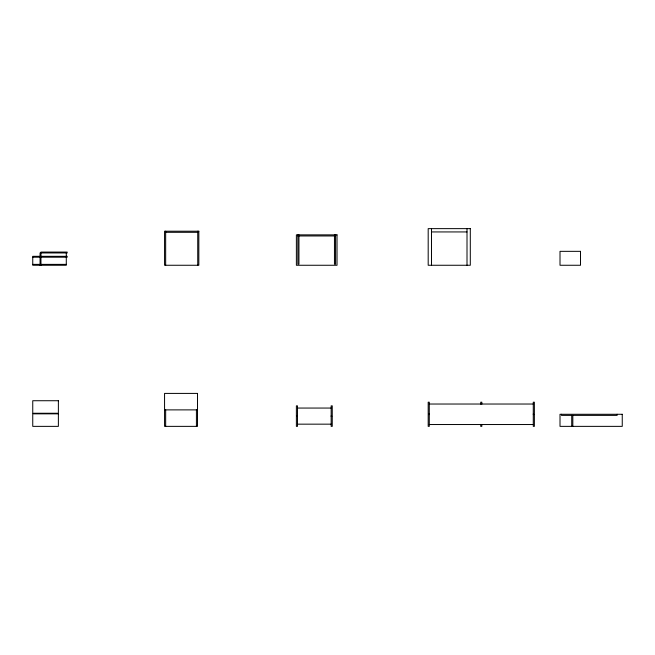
<?xml version="1.0" encoding="UTF-8"?>
<svg xmlns="http://www.w3.org/2000/svg" width="655" height="655" viewBox="0 0 655 655"><rect width="100%" height="100%" fill="white"/><g stroke="black" fill="none" stroke-linecap="round" stroke-linejoin="round"><path stroke-width="0.98" d="M431.489 231.935L467.007 231.935M165.666 232.304L197.736 232.304M297.845 235.964L335.556 235.964M40.07 256.318L32.75 256.318L32.75 265.259L66.286 265.259L66.286 257.202M40.954 256.318L67.17 256.318L67.17 257.202L40.954 257.202M32.75 257.202L40.07 257.202M32.75 264.374L40.07 264.374M40.954 264.374L66.286 264.374M429.287 404.029L533.276 404.029M297.476 408.057L331.16 408.057M164.561 409.883L197.515 409.883M429.287 413.985L428.19 413.985L428.19 402.195L429.287 402.195L429.287 426.364L428.19 426.364L428.19 414.574L429.287 414.574M533.276 413.985L534.374 413.985L534.374 402.195L533.276 402.195L533.276 426.364L534.374 426.364L534.374 414.574L533.276 414.574M297.476 415.819L296.379 415.819L296.379 405.854L297.476 405.854L297.476 426.364L296.379 426.364L296.379 416.4L297.476 416.4M331.16 415.819L332.257 415.819L332.257 405.854L331.16 405.854L331.16 426.364L332.257 426.364L332.257 416.4L331.16 416.4M297.476 424.162L331.16 424.162M429.287 424.53L533.276 424.53M617.125 414.279L617.125 415.376L561.466 415.376L561.466 414.279M572.822 415.376L572.822 426.364M571.725 415.376L571.725 426.364M481.834 404.16L481.834 402.195L480.737 402.195L480.737 404.16M481.834 424.399L481.834 426.364L480.737 426.364L480.737 424.399M467.007 228.636L467.007 265.259M431.489 228.636L431.489 265.259M335.556 234.867L335.556 264.153L334.459 264.153L334.459 234.867M298.942 234.867L298.942 264.153L297.845 264.153L297.845 234.867M197.736 231.207L197.736 265.259M196.418 409.883L196.418 426.364M165.666 231.207L165.666 265.259M165.666 409.883L165.666 426.364M66.286 252.953L66.286 256.318M40.954 265.259L40.954 252.077L67.17 252.077L67.17 252.953L40.07 252.953L40.07 265.259M470.298 228.636L428.19 228.636L428.19 265.259L470.298 265.259L470.298 228.636M198.833 231.207L164.561 231.207L164.561 265.259L198.833 265.259L198.833 231.207M337.022 234.867L296.379 234.867L296.379 265.259L337.022 265.259L337.022 234.867M580.51 251.34L560.009 251.34L560.009 265.259L580.51 265.259L580.51 251.34M197.515 393.409L164.561 393.409L164.561 426.364L197.515 426.364L197.515 393.409M58.377 400.729L32.75 400.729L32.75 413.256L58.377 413.256L58.377 400.729M58.377 413.837L32.75 413.837L32.75 426.364L58.377 426.364L58.377 413.837M622.25 414.279L560.009 414.279L560.009 426.364L622.25 426.364L622.25 414.279"/></g></svg>
